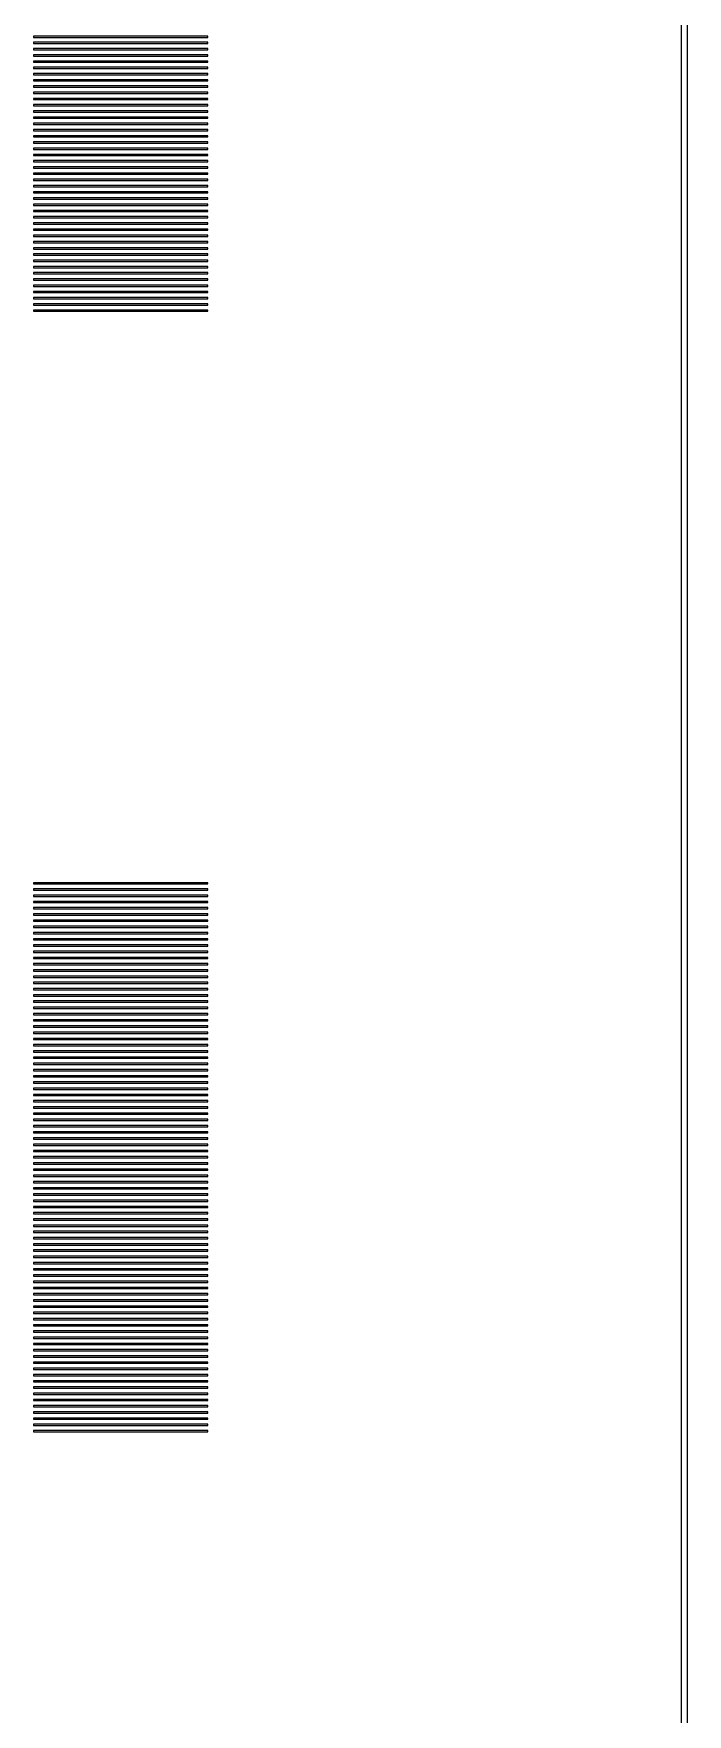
# Model space of a CAD drawing. Extents: x 0 to 72, y 0 to 108.
# Drawn here: x 66.8 to 72.05, y 81.03 to 94.53 of the extents above; entities that cross this region are included whole.
import ezdxf

# ---------------------------------------------------------------- set-up
doc = ezdxf.new("R2010")
doc.units = 0

msp = doc.modelspace()

# ---------------------------------------------------------------- linework, layer by layer
for p, q in [((72, 108), (72, 0)), ((72.05, -0.04999), (72.05, 108.05)), ((68.2, 94.505), (66.8, 94.505)), ((66.8, 94.505), (66.8, 94.495)), ((68.2, 94.495), (68.2, 94.505)), ((66.8, 94.495), (68.2, 94.495)), ((68.2, 94.455), (66.8, 94.455)), ((66.8, 94.455), (66.8, 94.445)), ((66.8, 94.445), (68.2, 94.445)), ((68.2, 94.405), (66.8, 94.405)), ((66.8, 94.405), (66.8, 94.395)), ((66.8, 94.395), (68.2, 94.395)), ((68.2, 94.445), (68.2, 94.455)), ((68.2, 94.395), (68.2, 94.405)), ((68.2, 94.355), (66.8, 94.355)), ((66.8, 94.355), (66.8, 94.345)), ((66.8, 94.345), (68.2, 94.345)), ((68.2, 94.305), (66.8, 94.305)), ((66.8, 94.305), (66.8, 94.295)), ((66.8, 94.295), (68.2, 94.295)), ((68.2, 94.255), (66.8, 94.255)), ((66.8, 94.255), (66.8, 94.245)), ((66.8, 94.245), (68.2, 94.245)), ((68.2, 94.345), (68.2, 94.355)), ((68.2, 94.295), (68.2, 94.305)), ((68.2, 94.245), (68.2, 94.255)), ((68.2, 94.205), (66.8, 94.205)), ((66.8, 94.205), (66.8, 94.195)), ((66.8, 94.195), (68.2, 94.195)), ((68.2, 94.155), (66.8, 94.155)), ((66.8, 94.155), (66.8, 94.145)), ((66.8, 94.145), (68.2, 94.145)), ((68.2, 94.105), (66.8, 94.105)), ((66.8, 94.105), (66.8, 94.095)), ((66.8, 94.095), (68.2, 94.095)), ((68.2, 94.195), (68.2, 94.205)), ((68.2, 94.145), (68.2, 94.155)), ((68.2, 94.095), (68.2, 94.105)), ((68.2, 94.055), (66.8, 94.055)), ((66.8, 94.055), (66.8, 94.045)), ((66.8, 94.045), (68.2, 94.045)), ((68.2, 94.005), (66.8, 94.005)), ((66.8, 94.005), (66.8, 93.995)), ((66.8, 93.995), (68.2, 93.995)), ((68.2, 94.045), (68.2, 94.055)), ((68.2, 93.995), (68.2, 94.005)), ((68.2, 93.955), (66.8, 93.955)), ((66.8, 93.955), (66.8, 93.945)), ((66.8, 93.945), (68.2, 93.945)), ((68.2, 93.905), (66.8, 93.905)), ((66.8, 93.905), (66.8, 93.895)), ((66.8, 93.895), (68.2, 93.895)), ((68.2, 93.855), (66.8, 93.855)), ((66.8, 93.855), (66.8, 93.845)), ((66.8, 93.845), (68.2, 93.845)), ((68.2, 93.945), (68.2, 93.955)), ((68.2, 93.895), (68.2, 93.905)), ((68.2, 93.845), (68.2, 93.855)), ((68.2, 93.805), (66.8, 93.805)), ((66.8, 93.805), (66.8, 93.795)), ((66.8, 93.795), (68.2, 93.795)), ((68.2, 93.755), (66.8, 93.755)), ((66.8, 93.755), (66.8, 93.745)), ((66.8, 93.745), (68.2, 93.745)), ((68.2, 93.705), (66.8, 93.705)), ((66.8, 93.705), (66.8, 93.695)), ((66.8, 93.695), (68.2, 93.695)), ((68.2, 93.795), (68.2, 93.805)), ((68.2, 93.745), (68.2, 93.755)), ((68.2, 93.695), (68.2, 93.705)), ((68.2, 93.655), (66.8, 93.655)), ((66.8, 93.655), (66.8, 93.645)), ((66.8, 93.645), (68.2, 93.645)), ((68.2, 93.605), (66.8, 93.605)), ((66.8, 93.605), (66.8, 93.595)), ((66.8, 93.595), (68.2, 93.595)), ((68.2, 93.555), (66.8, 93.555)), ((66.8, 93.555), (66.8, 93.545)), ((68.2, 93.645), (68.2, 93.655)), ((68.2, 93.595), (68.2, 93.605)), ((68.2, 93.545), (68.2, 93.555)), ((66.8, 93.545), (68.2, 93.545)), ((68.2, 93.505), (66.8, 93.505)), ((66.8, 93.505), (66.8, 93.495)), ((66.8, 93.495), (68.2, 93.495)), ((68.2, 93.455), (66.8, 93.455)), ((66.8, 93.455), (66.8, 93.445)), ((66.8, 93.445), (68.2, 93.445)), ((68.2, 93.495), (68.2, 93.505)), ((68.2, 93.445), (68.2, 93.455)), ((68.2, 93.405), (66.8, 93.405)), ((66.8, 93.405), (66.8, 93.395)), ((66.8, 93.395), (68.2, 93.395)), ((68.2, 93.355), (66.8, 93.355)), ((66.8, 93.355), (66.8, 93.345)), ((66.8, 93.345), (68.2, 93.345)), ((68.2, 93.305), (66.8, 93.305)), ((66.8, 93.305), (66.8, 93.295)), ((66.8, 93.295), (68.2, 93.295)), ((68.2, 93.395), (68.2, 93.405)), ((68.2, 93.345), (68.2, 93.355)), ((68.2, 93.295), (68.2, 93.305)), ((68.2, 93.255), (66.8, 93.255)), ((66.8, 93.255), (66.8, 93.245)), ((66.8, 93.245), (68.2, 93.245)), ((68.2, 93.205), (66.8, 93.205)), ((66.8, 93.205), (66.8, 93.195)), ((66.8, 93.195), (68.2, 93.195)), ((68.2, 93.155), (66.8, 93.155)), ((66.8, 93.155), (66.8, 93.145)), ((68.2, 93.245), (68.2, 93.255)), ((68.2, 93.195), (68.2, 93.205)), ((68.2, 93.145), (68.2, 93.155)), ((66.8, 93.145), (68.2, 93.145)), ((68.2, 93.105), (66.8, 93.105)), ((66.8, 93.105), (66.8, 93.095)), ((66.8, 93.095), (68.2, 93.095)), ((68.2, 93.055), (66.8, 93.055)), ((66.8, 93.055), (66.8, 93.045)), ((66.8, 93.045), (68.2, 93.045)), ((68.2, 93.095), (68.2, 93.105)), ((68.2, 93.045), (68.2, 93.055)), ((68.2, 93.005), (66.8, 93.005)), ((66.8, 93.005), (66.8, 92.995)), ((66.8, 92.995), (68.2, 92.995)), ((68.2, 92.955), (66.8, 92.955)), ((66.8, 92.955), (66.8, 92.945)), ((66.8, 92.945), (68.2, 92.945)), ((68.2, 92.905), (66.8, 92.905)), ((66.8, 92.905), (66.8, 92.895)), ((66.8, 92.895), (68.2, 92.895)), ((68.2, 92.995), (68.2, 93.005)), ((68.2, 92.945), (68.2, 92.955)), ((68.2, 92.895), (68.2, 92.905)), ((68.2, 92.855), (66.8, 92.855)), ((66.8, 92.855), (66.8, 92.845)), ((66.8, 92.845), (68.2, 92.845)), ((68.2, 92.805), (66.8, 92.805)), ((66.8, 92.805), (66.8, 92.795)), ((66.8, 92.795), (68.2, 92.795)), ((68.2, 92.755), (66.8, 92.755)), ((66.8, 92.755), (66.8, 92.745)), ((66.8, 92.745), (68.2, 92.745)), ((68.2, 92.845), (68.2, 92.855)), ((68.2, 92.795), (68.2, 92.805)), ((68.2, 92.745), (68.2, 92.755)), ((68.2, 92.705), (66.8, 92.705)), ((66.8, 92.705), (66.8, 92.695)), ((66.8, 92.695), (68.2, 92.695)), ((68.2, 92.655), (66.8, 92.655)), ((66.8, 92.655), (66.8, 92.645)), ((66.8, 92.645), (68.2, 92.645)), ((68.2, 92.695), (68.2, 92.705)), ((68.2, 92.645), (68.2, 92.655)), ((68.2, 92.605), (66.8, 92.605)), ((66.8, 92.605), (66.8, 92.595)), ((66.8, 92.595), (68.2, 92.595)), ((68.2, 92.555), (66.8, 92.555)), ((66.8, 92.555), (66.8, 92.545)), ((66.8, 92.545), (68.2, 92.545)), ((68.2, 92.505), (66.8, 92.505)), ((66.8, 92.505), (66.8, 92.495)), ((66.8, 92.495), (68.2, 92.495)), ((68.2, 92.595), (68.2, 92.605)), ((68.2, 92.545), (68.2, 92.555)), ((68.2, 92.495), (68.2, 92.505)), ((68.2, 92.455), (66.8, 92.455)), ((66.8, 92.455), (66.8, 92.445)), ((66.8, 92.445), (68.2, 92.445)), ((68.2, 92.405), (66.8, 92.405)), ((66.8, 92.405), (66.8, 92.395)), ((66.8, 92.395), (68.2, 92.395)), ((68.2, 92.355), (66.8, 92.355)), ((66.8, 92.355), (66.8, 92.345)), ((66.8, 92.345), (68.2, 92.345)), ((68.2, 92.445), (68.2, 92.455)), ((68.2, 92.395), (68.2, 92.405)), ((68.2, 92.345), (68.2, 92.355)), ((68.2, 92.305), (66.8, 92.305)), ((66.8, 92.305), (66.8, 92.295)), ((66.8, 92.295), (68.2, 92.295)), ((68.2, 92.295), (68.2, 92.305)), ((68.2, 87.705), (66.8, 87.705)), ((66.8, 87.705), (66.8, 87.695)), ((66.8, 87.695), (68.2, 87.695)), ((68.2, 87.655), (66.8, 87.655)), ((66.8, 87.655), (66.8, 87.645)), ((66.8, 87.645), (68.2, 87.645)), ((68.2, 87.695), (68.2, 87.705)), ((68.2, 87.645), (68.2, 87.655)), ((68.2, 87.605), (66.8, 87.605)), ((66.8, 87.605), (66.8, 87.595)), ((66.8, 87.595), (68.2, 87.595)), ((68.2, 87.555), (66.8, 87.555)), ((66.8, 87.555), (66.8, 87.545)), ((66.8, 87.545), (68.2, 87.545)), ((68.2, 87.505), (66.8, 87.505)), ((66.8, 87.505), (66.8, 87.495)), ((66.8, 87.495), (68.2, 87.495)), ((68.2, 87.595), (68.2, 87.605)), ((68.2, 87.545), (68.2, 87.555)), ((68.2, 87.495), (68.2, 87.505)), ((68.2, 87.455), (66.8, 87.455)), ((66.8, 87.455), (66.8, 87.445)), ((66.8, 87.445), (68.2, 87.445)), ((68.2, 87.405), (66.8, 87.405)), ((66.8, 87.405), (66.8, 87.395)), ((66.8, 87.395), (68.2, 87.395)), ((68.2, 87.355), (66.8, 87.355)), ((66.8, 87.355), (66.8, 87.345)), ((66.8, 87.345), (68.2, 87.345)), ((68.2, 87.445), (68.2, 87.455)), ((68.2, 87.395), (68.2, 87.405)), ((68.2, 87.345), (68.2, 87.355)), ((68.2, 87.305), (66.8, 87.305)), ((66.8, 87.305), (66.8, 87.295)), ((66.8, 87.295), (68.2, 87.295)), ((68.2, 87.255), (66.8, 87.255)), ((66.8, 87.255), (66.8, 87.245)), ((66.8, 87.245), (68.2, 87.245)), ((68.2, 87.295), (68.2, 87.305)), ((68.2, 87.245), (68.2, 87.255)), ((68.2, 87.205), (66.8, 87.205)), ((66.8, 87.205), (66.8, 87.195)), ((66.8, 87.195), (68.2, 87.195)), ((68.2, 87.155), (66.8, 87.155)), ((66.8, 87.155), (66.8, 87.145)), ((66.8, 87.145), (68.2, 87.145)), ((68.2, 87.105), (66.8, 87.105)), ((66.8, 87.105), (66.8, 87.095)), ((66.8, 87.095), (68.2, 87.095)), ((68.2, 87.195), (68.2, 87.205)), ((68.2, 87.145), (68.2, 87.155)), ((68.2, 87.095), (68.2, 87.105)), ((68.2, 87.055), (66.8, 87.055)), ((66.8, 87.055), (66.8, 87.045)), ((66.8, 87.045), (68.2, 87.045)), ((68.2, 87.005), (66.8, 87.005)), ((66.8, 87.005), (66.8, 86.995)), ((66.8, 86.995), (68.2, 86.995)), ((68.2, 86.955), (66.8, 86.955)), ((66.8, 86.955), (66.8, 86.945)), ((66.8, 86.945), (68.2, 86.945)), ((68.2, 87.045), (68.2, 87.055)), ((68.2, 86.995), (68.2, 87.005)), ((68.2, 86.945), (68.2, 86.955)), ((68.2, 86.905), (66.8, 86.905)), ((66.8, 86.905), (66.8, 86.895)), ((66.8, 86.895), (68.2, 86.895)), ((68.2, 86.855), (66.8, 86.855)), ((66.8, 86.855), (66.8, 86.845)), ((66.8, 86.845), (68.2, 86.845)), ((68.2, 86.805), (66.8, 86.805)), ((66.8, 86.805), (66.8, 86.795)), ((68.2, 86.895), (68.2, 86.905)), ((68.2, 86.845), (68.2, 86.855)), ((68.2, 86.795), (68.2, 86.805)), ((66.8, 86.795), (68.2, 86.795)), ((68.2, 86.755), (66.8, 86.755)), ((66.8, 86.755), (66.8, 86.745)), ((66.8, 86.745), (68.2, 86.745)), ((68.2, 86.705), (66.8, 86.705)), ((66.8, 86.705), (66.8, 86.695)), ((66.8, 86.695), (68.2, 86.695)), ((68.2, 86.745), (68.2, 86.755)), ((68.2, 86.695), (68.2, 86.705)), ((68.2, 86.655), (66.8, 86.655)), ((66.8, 86.655), (66.8, 86.645)), ((66.8, 86.645), (68.2, 86.645)), ((68.2, 86.605), (66.8, 86.605)), ((66.8, 86.605), (66.8, 86.595)), ((66.8, 86.595), (68.2, 86.595)), ((68.2, 86.555), (66.8, 86.555)), ((66.8, 86.555), (66.8, 86.545)), ((66.8, 86.545), (68.2, 86.545)), ((68.2, 86.645), (68.2, 86.655)), ((68.2, 86.595), (68.2, 86.605)), ((68.2, 86.545), (68.2, 86.555)), ((68.2, 86.505), (66.8, 86.505)), ((66.8, 86.505), (66.8, 86.495)), ((66.8, 86.495), (68.2, 86.495)), ((68.2, 86.455), (66.8, 86.455)), ((66.8, 86.455), (66.8, 86.445)), ((66.8, 86.445), (68.2, 86.445)), ((68.2, 86.405), (66.8, 86.405)), ((66.8, 86.405), (66.8, 86.395)), ((68.2, 86.495), (68.2, 86.505)), ((68.2, 86.445), (68.2, 86.455)), ((68.2, 86.395), (68.2, 86.405)), ((66.8, 86.395), (68.2, 86.395)), ((68.2, 86.355), (66.8, 86.355)), ((66.8, 86.355), (66.8, 86.345)), ((66.8, 86.345), (68.2, 86.345)), ((68.2, 86.305), (66.8, 86.305)), ((66.8, 86.305), (66.8, 86.295)), ((66.8, 86.295), (68.2, 86.295)), ((68.2, 86.345), (68.2, 86.355)), ((68.2, 86.295), (68.2, 86.305)), ((68.2, 86.255), (66.8, 86.255)), ((66.8, 86.255), (66.8, 86.245)), ((66.8, 86.245), (68.2, 86.245)), ((68.2, 86.205), (66.8, 86.205)), ((66.8, 86.205), (66.8, 86.195)), ((66.8, 86.195), (68.2, 86.195)), ((68.2, 86.155), (66.8, 86.155)), ((66.8, 86.155), (66.8, 86.145)), ((66.8, 86.145), (68.2, 86.145)), ((68.2, 86.245), (68.2, 86.255)), ((68.2, 86.195), (68.2, 86.205)), ((68.2, 86.145), (68.2, 86.155)), ((68.2, 86.105), (66.8, 86.105)), ((66.8, 86.105), (66.8, 86.095)), ((66.8, 86.095), (68.2, 86.095)), ((68.2, 86.055), (66.8, 86.055)), ((66.8, 86.055), (66.8, 86.045)), ((66.8, 86.045), (68.2, 86.045)), ((68.2, 86.005), (66.8, 86.005)), ((66.8, 86.005), (66.8, 85.995)), ((66.8, 85.995), (68.2, 85.995)), ((68.2, 86.095), (68.2, 86.105)), ((68.2, 86.045), (68.2, 86.055)), ((68.2, 85.995), (68.2, 86.005)), ((68.2, 85.955), (66.8, 85.955)), ((66.8, 85.955), (66.8, 85.945)), ((66.8, 85.945), (68.2, 85.945)), ((68.2, 85.905), (66.8, 85.905)), ((66.8, 85.905), (66.8, 85.895)), ((66.8, 85.895), (68.2, 85.895)), ((68.2, 85.945), (68.2, 85.955)), ((68.2, 85.895), (68.2, 85.905)), ((68.2, 85.855), (66.8, 85.855)), ((66.8, 85.855), (66.8, 85.845)), ((66.8, 85.845), (68.2, 85.845)), ((68.2, 85.805), (66.8, 85.805)), ((66.8, 85.805), (66.8, 85.795)), ((66.8, 85.795), (68.2, 85.795)), ((68.2, 85.755), (66.8, 85.755)), ((66.8, 85.755), (66.8, 85.745)), ((66.8, 85.745), (68.2, 85.745)), ((68.2, 85.845), (68.2, 85.855)), ((68.2, 85.795), (68.2, 85.805)), ((68.2, 85.745), (68.2, 85.755)), ((68.2, 85.705), (66.8, 85.705)), ((66.8, 85.705), (66.8, 85.695)), ((66.8, 85.695), (68.2, 85.695)), ((68.2, 85.655), (66.8, 85.655)), ((66.8, 85.655), (66.8, 85.645)), ((66.8, 85.645), (68.2, 85.645)), ((68.2, 85.605), (66.8, 85.605)), ((66.8, 85.605), (66.8, 85.595)), ((66.8, 85.595), (68.2, 85.595)), ((68.2, 85.695), (68.2, 85.705)), ((68.2, 85.645), (68.2, 85.655)), ((68.2, 85.595), (68.2, 85.605)), ((68.2, 85.555), (66.8, 85.555)), ((66.8, 85.555), (66.8, 85.545)), ((66.8, 85.545), (68.2, 85.545)), ((68.2, 85.505), (66.8, 85.505)), ((66.8, 85.505), (66.8, 85.495)), ((66.8, 85.495), (68.2, 85.495)), ((68.2, 85.455), (66.8, 85.455)), ((66.8, 85.455), (66.8, 85.445)), ((68.2, 85.545), (68.2, 85.555)), ((68.2, 85.495), (68.2, 85.505)), ((68.2, 85.445), (68.2, 85.455)), ((66.8, 85.445), (68.2, 85.445)), ((68.2, 85.405), (66.8, 85.405)), ((66.8, 85.405), (66.8, 85.395)), ((66.8, 85.395), (68.2, 85.395)), ((68.2, 85.355), (66.8, 85.355)), ((66.8, 85.355), (66.8, 85.345)), ((66.8, 85.345), (68.2, 85.345)), ((68.2, 85.395), (68.2, 85.405)), ((68.2, 85.345), (68.2, 85.355)), ((68.2, 85.305), (66.8, 85.305)), ((66.8, 85.305), (66.8, 85.295)), ((66.8, 85.295), (68.2, 85.295)), ((68.2, 85.255), (66.8, 85.255)), ((66.8, 85.255), (66.8, 85.245)), ((66.8, 85.245), (68.2, 85.245)), ((68.2, 85.205), (66.8, 85.205)), ((66.8, 85.205), (66.8, 85.195)), ((66.8, 85.195), (68.2, 85.195)), ((68.2, 85.295), (68.2, 85.305)), ((68.2, 85.245), (68.2, 85.255)), ((68.2, 85.195), (68.2, 85.205)), ((68.2, 85.155), (66.8, 85.155)), ((66.8, 85.155), (66.8, 85.145)), ((66.8, 85.145), (68.2, 85.145)), ((68.2, 85.105), (66.8, 85.105)), ((66.8, 85.105), (66.8, 85.095)), ((66.8, 85.095), (68.2, 85.095)), ((68.2, 85.055), (66.8, 85.055)), ((66.8, 85.055), (66.8, 85.045)), ((68.2, 85.145), (68.2, 85.155)), ((68.2, 85.095), (68.2, 85.105)), ((68.2, 85.045), (68.2, 85.055)), ((66.8, 85.045), (68.2, 85.045)), ((68.2, 85.005), (66.8, 85.005)), ((66.8, 85.005), (66.8, 84.995)), ((66.8, 84.995), (68.2, 84.995)), ((68.2, 84.955), (66.8, 84.955)), ((66.8, 84.955), (66.8, 84.945)), ((66.8, 84.945), (68.2, 84.945)), ((68.2, 84.995), (68.2, 85.005)), ((68.2, 84.945), (68.2, 84.955)), ((68.2, 84.905), (66.8, 84.905)), ((66.8, 84.905), (66.8, 84.895)), ((66.8, 84.895), (68.2, 84.895)), ((68.2, 84.855), (66.8, 84.855)), ((66.8, 84.855), (66.8, 84.845)), ((66.8, 84.845), (68.2, 84.845)), ((68.2, 84.805), (66.8, 84.805)), ((66.8, 84.805), (66.8, 84.795)), ((66.8, 84.795), (68.2, 84.795)), ((68.2, 84.895), (68.2, 84.905)), ((68.2, 84.845), (68.2, 84.855)), ((68.2, 84.795), (68.2, 84.805)), ((68.2, 84.755), (66.8, 84.755)), ((66.8, 84.755), (66.8, 84.745)), ((66.8, 84.745), (68.2, 84.745)), ((68.2, 84.705), (66.8, 84.705)), ((66.8, 84.705), (66.8, 84.695)), ((66.8, 84.695), (68.2, 84.695)), ((68.2, 84.655), (66.8, 84.655)), ((66.8, 84.655), (66.8, 84.645)), ((66.8, 84.645), (68.2, 84.645)), ((68.2, 84.745), (68.2, 84.755)), ((68.2, 84.695), (68.2, 84.705)), ((68.2, 84.645), (68.2, 84.655)), ((68.2, 84.605), (66.8, 84.605)), ((66.8, 84.605), (66.8, 84.595)), ((66.8, 84.595), (68.2, 84.595)), ((68.2, 84.555), (66.8, 84.555)), ((66.8, 84.555), (66.8, 84.545)), ((66.8, 84.545), (68.2, 84.545)), ((68.2, 84.595), (68.2, 84.605)), ((68.2, 84.545), (68.2, 84.555)), ((68.2, 84.505), (66.8, 84.505)), ((66.8, 84.505), (66.8, 84.495)), ((66.8, 84.495), (68.2, 84.495)), ((68.2, 84.455), (66.8, 84.455)), ((66.8, 84.455), (66.8, 84.445)), ((66.8, 84.445), (68.2, 84.445)), ((68.2, 84.405), (66.8, 84.405)), ((66.8, 84.405), (66.8, 84.395)), ((66.8, 84.395), (68.2, 84.395)), ((68.2, 84.495), (68.2, 84.505)), ((68.2, 84.445), (68.2, 84.455)), ((68.2, 84.395), (68.2, 84.405)), ((68.2, 84.355), (66.8, 84.355)), ((66.8, 84.355), (66.8, 84.345)), ((66.8, 84.345), (68.2, 84.345)), ((68.2, 84.305), (66.8, 84.305)), ((66.8, 84.305), (66.8, 84.295)), ((66.8, 84.295), (68.2, 84.295)), ((68.2, 84.255), (66.8, 84.255)), ((66.8, 84.255), (66.8, 84.245)), ((66.8, 84.245), (68.2, 84.245)), ((68.2, 84.345), (68.2, 84.355)), ((68.2, 84.295), (68.2, 84.305)), ((68.2, 84.245), (68.2, 84.255)), ((68.2, 84.205), (66.8, 84.205)), ((66.8, 84.205), (66.8, 84.195)), ((66.8, 84.195), (68.2, 84.195)), ((68.2, 84.155), (66.8, 84.155)), ((66.8, 84.155), (66.8, 84.145)), ((66.8, 84.145), (68.2, 84.145)), ((68.2, 84.105), (66.8, 84.105)), ((66.8, 84.105), (66.8, 84.095)), ((68.2, 84.195), (68.2, 84.205)), ((68.2, 84.145), (68.2, 84.155)), ((68.2, 84.095), (68.2, 84.105)), ((66.8, 84.095), (68.2, 84.095)), ((68.2, 84.055), (66.8, 84.055)), ((66.8, 84.055), (66.8, 84.045)), ((66.8, 84.045), (68.2, 84.045)), ((68.2, 84.005), (66.8, 84.005)), ((66.8, 84.005), (66.8, 83.995)), ((66.8, 83.995), (68.2, 83.995)), ((68.2, 84.045), (68.2, 84.055)), ((68.2, 83.995), (68.2, 84.005)), ((68.2, 83.955), (66.8, 83.955)), ((66.8, 83.955), (66.8, 83.945)), ((66.8, 83.945), (68.2, 83.945)), ((68.2, 83.905), (66.8, 83.905)), ((66.8, 83.905), (66.8, 83.895)), ((66.8, 83.895), (68.2, 83.895)), ((68.2, 83.855), (66.8, 83.855)), ((66.8, 83.855), (66.8, 83.845)), ((66.8, 83.845), (68.2, 83.845)), ((68.2, 83.945), (68.2, 83.955)), ((68.2, 83.895), (68.2, 83.905)), ((68.2, 83.845), (68.2, 83.855)), ((68.2, 83.805), (66.8, 83.805)), ((66.8, 83.805), (66.8, 83.795)), ((66.8, 83.795), (68.2, 83.795)), ((68.2, 83.755), (66.8, 83.755)), ((66.8, 83.755), (66.8, 83.745)), ((66.8, 83.745), (68.2, 83.745)), ((68.2, 83.705), (66.8, 83.705)), ((66.8, 83.705), (66.8, 83.695)), ((68.2, 83.795), (68.2, 83.805)), ((68.2, 83.745), (68.2, 83.755)), ((68.2, 83.695), (68.2, 83.705)), ((66.8, 83.695), (68.2, 83.695)), ((68.2, 83.655), (66.8, 83.655)), ((66.8, 83.655), (66.8, 83.645)), ((66.8, 83.645), (68.2, 83.645)), ((68.2, 83.605), (66.8, 83.605)), ((66.8, 83.605), (66.8, 83.595)), ((66.8, 83.595), (68.2, 83.595)), ((68.2, 83.645), (68.2, 83.655)), ((68.2, 83.595), (68.2, 83.605)), ((68.2, 83.555), (66.8, 83.555)), ((66.8, 83.555), (66.8, 83.545)), ((66.8, 83.545), (68.2, 83.545)), ((68.2, 83.505), (66.8, 83.505)), ((66.8, 83.505), (66.8, 83.495)), ((66.8, 83.495), (68.2, 83.495)), ((68.2, 83.455), (66.8, 83.455)), ((66.8, 83.455), (66.8, 83.445)), ((66.8, 83.445), (68.2, 83.445)), ((68.2, 83.545), (68.2, 83.555)), ((68.2, 83.495), (68.2, 83.505)), ((68.2, 83.445), (68.2, 83.455)), ((68.2, 83.405), (66.8, 83.405)), ((66.8, 83.405), (66.8, 83.395)), ((66.8, 83.395), (68.2, 83.395)), ((68.2, 83.355), (66.8, 83.355)), ((66.8, 83.355), (66.8, 83.345)), ((66.8, 83.345), (68.2, 83.345)), ((68.2, 83.305), (66.8, 83.305)), ((66.8, 83.305), (66.8, 83.295)), ((66.8, 83.295), (68.2, 83.295)), ((68.2, 83.395), (68.2, 83.405)), ((68.2, 83.345), (68.2, 83.355)), ((68.2, 83.295), (68.2, 83.305))]:
    msp.add_line(p, q)

doc.saveas('drawing.dxf')
